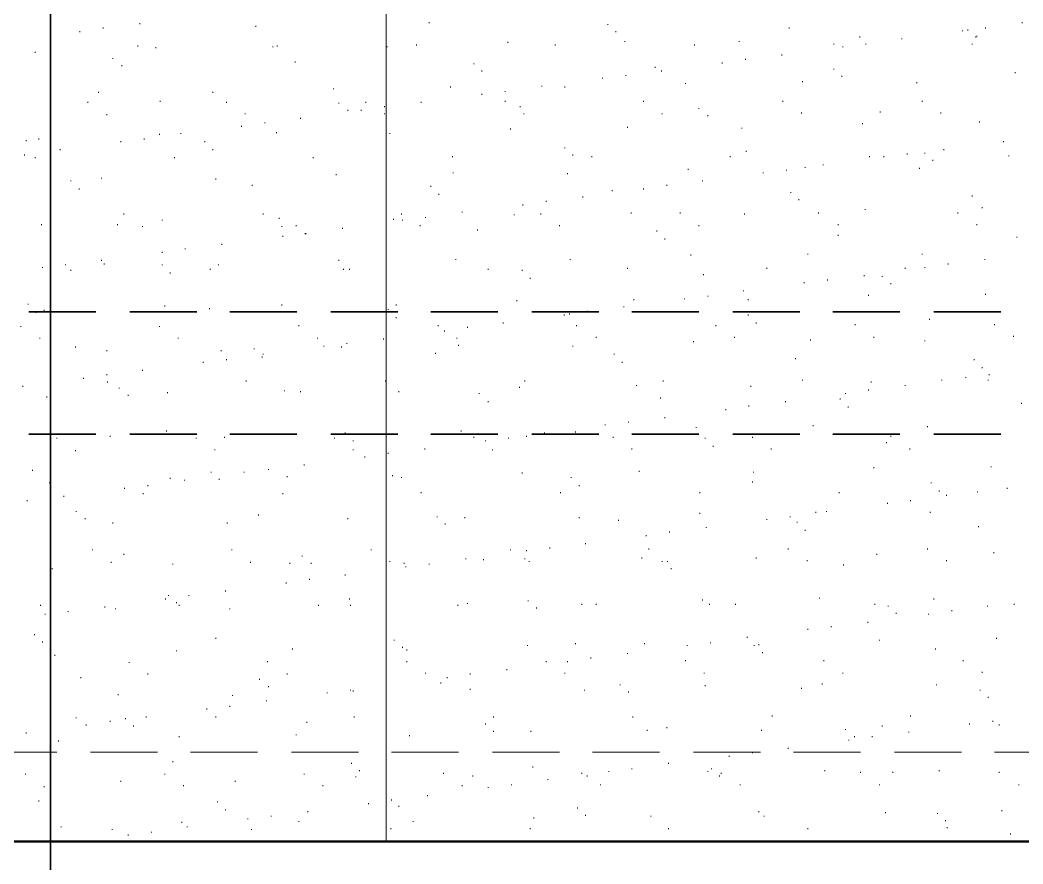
# Model space of a CAD drawing. Header units: inches. Extents: x 5 to 516, y -193 to 129.
# Drawn here: x 48.732 to 52.475, y -55.033 to -51.885 of the extents above; entities that cross this region are included whole.
import ezdxf

# ---------------------------------------------------------------- set-up
doc = ezdxf.new("R2010")
doc.units = ezdxf.units.IN
doc.header["$MEASUREMENT"] = 0
doc.layers.add('PDF4_Geometry', color=7, linetype='Continuous')

msp = doc.modelspace()

# ---------------------------------------------------------------- linework, layer by layer
at = {"layer": 'PDF4_Geometry', "lineweight": 35}
for points in [[(48.8454203, -67.0596511), (48.8454203, -44.7463152), (48.9454203, -44.7396488), (49.0454203, -44.7229828)], [(48.7654167, -52.9729801), (49.0154167, -52.9729801)], [(49.1420851, -52.9729801), (49.3920851, -52.9729801)], [(49.5154168, -52.9729801), (49.7654168, -52.9729801)], [(49.8920851, -52.9729801), (50.1420851, -52.9729801)], [(50.2654168, -52.9729801), (50.5154169, -52.9729801)], [(50.6420852, -52.9729801), (50.8920852, -52.9729801)], [(51.0154169, -52.9729801), (51.2654169, -52.9729801)], [(51.3920852, -52.9729801), (51.6420853, -52.9729801)], [(51.765417, -52.9729801), (52.015417, -52.9729801)], [(52.1420853, -52.9729801), (52.3920853, -52.9729801)], [(49.0154167, -53.4296451), (48.7654167, -53.4296451)], [(49.3920851, -53.4296451), (49.1420851, -53.4296451)], [(49.7654168, -53.4296451), (49.5154168, -53.4296451)], [(50.1420851, -53.4296451), (49.8920851, -53.4296451)], [(50.5154169, -53.4296451), (50.2654168, -53.4296451)], [(50.8920852, -53.4296451), (50.6420852, -53.4296451)], [(51.2654169, -53.4296451), (51.0154169, -53.4296451)], [(51.6420853, -53.4296451), (51.3920852, -53.4296451)], [(52.015417, -53.4296451), (51.765417, -53.4296451)], [(52.3920853, -53.4296451), (52.1420853, -53.4296451)]]:
    msp.add_lwpolyline(points, dxfattribs=at)
at = {"layer": 'PDF4_Geometry', "lineweight": 15}
for points in [[(50.0987502, -54.9496512), (50.0987502, -46.9696506)], [(49.1787536, -51.8996496), (49.1787536, -51.8963131)], [(49.6120829, -51.9096458), (49.6120829, -51.906316)], [(50.2587505, -51.8963131), (50.2587505, -51.8929832)], [(50.9254172, -51.9029794), (50.9254172, -51.8996496)], [(52.472082, -51.8963131), (52.472082, -51.8929832)], [(48.9554192, -51.929645), (48.9554192, -51.9263152)], [(49.0420823, -51.9163122), (49.0420823, -51.9129824)], [(50.9554194, -51.929645), (50.9554194, -51.9263152)], [(51.6020869, -51.9163122), (51.6020869, -51.9129824)], [(52.2487544, -51.9263152), (52.2487544, -51.9229786)], [(52.2687536, -51.9229786), (52.2687536, -51.9196488)], [(52.3020856, -51.9463144), (52.3020856, -51.9429778)], [(52.3354175, -51.9163122), (52.3354175, -51.9129824)], [(49.1720872, -51.982983), (49.1720872, -51.9796464)], [(49.6754171, -51.9863128), (49.6754171, -51.982983)], [(49.6920864, -51.982983), (49.6920864, -51.9796464)], [(50.1020867, -51.9863128), (50.1020867, -51.982983)], [(50.2120857, -51.9796464), (50.2120857, -51.9763166)], [(50.5520854, -51.9696502), (50.5520854, -51.9663136)], [(50.7287551, -51.9796464), (50.7287551, -51.9763166)], [(50.9887513, -51.9663136), (50.9887513, -51.9629838)], [(51.2487543, -51.9796464), (51.2487543, -51.9763166)], [(51.415421, -51.9663136), (51.415421, -51.9629838)], [(51.7687535, -51.9763166), (51.7687535, -51.97298)], [(51.8020855, -51.9863128), (51.8020855, -51.982983)], [(51.8654197, -51.949651), (51.8654197, -51.9463144)], [(51.8887487, -51.9763166), (51.8887487, -51.97298)], [(52.0220834, -51.9563174), (52.0220834, -51.9529808)], [(52.2854162, -51.9763166), (52.2854162, -51.97298)], [(52.298749, -51.949651), (52.298749, -51.9463144)], [(48.7887525, -52.006312), (48.7887525, -52.0029822)], [(49.2387512, -51.9896493), (49.2387512, -51.9863128)], [(51.5754213, -52.016315), (51.5754213, -52.0129783)], [(49.0787509, -52.0296477), (49.0787509, -52.0263111)], [(49.1120829, -52.0563133), (49.1120829, -52.0529835)], [(49.7587504, -52.0429805), (49.7587504, -52.0396507)], [(50.4254172, -52.0496469), (50.4254172, -52.0463171)], [(51.3520868, -52.0463171), (51.3520868, -52.0429805)], [(51.43875, -52.0329843), (51.43875, -52.0296477)], [(50.4554193, -52.0763125), (50.4554193, -52.0729827)], [(50.9920879, -52.0929819), (50.9920879, -52.0896453)], [(51.1020868, -52.0629797), (51.1020868, -52.0596499)], [(51.1254158, -52.0763125), (51.1254158, -52.0729827)], [(51.7687535, -52.0696461), (51.7687535, -52.0663163)], [(51.7987489, -52.0963117), (51.7987489, -52.0929819)], [(52.4454165, -52.0829789), (52.4454165, -52.0796491)], [(50.6787537, -52.1329802), (50.6787537, -52.1296505)], [(50.905418, -52.1029781), (50.905418, -52.0996483)], [(51.2154155, -52.1229841), (51.2154155, -52.1196475)], [(51.6520883, -52.1163177), (51.6520883, -52.1129811)], [(52.0787511, -52.1196475), (52.0787511, -52.1163177)], [(49.0254197, -52.156316), (49.0254197, -52.1529795)], [(49.4520826, -52.156316), (49.4520826, -52.1529795)], [(49.9020881, -52.1429832), (49.9020881, -52.1396466)], [(50.338754, -52.1363169), (50.338754, -52.1329802)], [(50.4554193, -52.1629824), (50.4554193, -52.1596459)], [(50.5420824, -52.1529795), (50.5420824, -52.1496496)], [(50.7654169, -52.1363169), (50.7654169, -52.1329802)], [(48.9854214, -52.1929778), (48.9854214, -52.189648)], [(49.2554206, -52.189648), (49.2554206, -52.1863114)], [(49.502084, -52.1929778), (49.502084, -52.189648)], [(49.9220873, -52.1963144), (49.9220873, -52.1929778)], [(50.0220832, -52.1929778), (50.0220832, -52.189648)], [(50.0920838, -52.2096472), (50.0920838, -52.2063174)], [(50.2287551, -52.1929778), (50.2287551, -52.189648)], [(50.5420824, -52.189648), (50.5420824, -52.1863114)], [(50.5987502, -52.2096472), (50.5987502, -52.2063174)], [(51.0587519, -52.189648), (51.0587519, -52.1863114)], [(51.5787511, -52.189648), (51.5787511, -52.1863114)], [(52.0987503, -52.189648), (52.0987503, -52.1863114)], [(49.0554151, -52.2396494), (49.0554151, -52.2363128)], [(49.5720845, -52.2363128), (49.5720845, -52.232983)], [(49.9554193, -52.22298), (49.9554193, -52.2196502)], [(50.0054206, -52.22298), (50.0054206, -52.2196502)], [(50.0920838, -52.2363128), (50.0920838, -52.232983)], [(50.612083, -52.2363128), (50.612083, -52.232983)], [(51.1287524, -52.2363128), (51.1287524, -52.232983)], [(51.2654169, -52.2163136), (51.2654169, -52.2129838)], [(51.2987489, -52.2429792), (51.2987489, -52.2396494)], [(51.6487516, -52.232983), (51.6487516, -52.2296464)], [(51.9420866, -52.2296464), (51.9420866, -52.2263166)], [(52.1687508, -52.232983), (52.1687508, -52.2296464)], [(49.5587518, -52.2829844), (49.5587518, -52.2796478)], [(49.6454217, -52.2696448), (49.6454217, -52.266315)], [(49.7787496, -52.2529822), (49.7787496, -52.2496456)], [(51.8754159, -52.2729814), (51.8754159, -52.2696448)], [(52.3120886, -52.266315), (52.3120886, -52.2629784)], [(49.2520839, -52.3129798), (49.2520839, -52.3096499)], [(49.3320875, -52.3096499), (49.3320875, -52.3063133)], [(49.6887499, -52.3063133), (49.6887499, -52.3029835)], [(50.112083, -52.3096499), (50.112083, -52.3063133)], [(50.5620884, -52.2929805), (50.5620884, -52.2896508)], [(50.9987543, -52.2863141), (50.9987543, -52.2829844)], [(51.4254172, -52.2896508), (51.4254172, -52.2863141)], [(48.7554205, -52.3363155), (48.7554205, -52.3329789)], [(48.8020853, -52.3296491), (48.8020853, -52.3263125)], [(49.108753, -52.3396453), (49.108753, -52.3363155)], [(49.1954162, -52.3296491), (49.1954162, -52.3263125)], [(49.4220872, -52.3396453), (49.4220872, -52.3363155)], [(50.0987502, -52.3563147), (50.0987502, -52.3529781)], [(52.4020883, -52.3396453), (52.4020883, -52.3363155)], [(48.7487541, -52.3896467), (48.7487541, -52.3863169)], [(48.882082, -52.3696475), (48.882082, -52.3663177)], [(49.4520826, -52.3696475), (49.4520826, -52.3663177)], [(50.3454204, -52.3963131), (50.3454204, -52.3929833)], [(50.7654169, -52.3629811), (50.7654169, -52.3596445)], [(50.7954191, -52.3896467), (50.7954191, -52.3863169)], [(50.8654196, -52.3963131), (50.8654196, -52.3929833)], [(51.3820822, -52.3963131), (51.3820822, -52.3929833)], [(51.4420866, -52.3763139), (51.4420866, -52.3729841)], [(51.9020883, -52.3963131), (51.9020883, -52.3929833)], [(51.9554194, -52.3963131), (51.9554194, -52.3929833)], [(52.0420826, -52.3863169), (52.0420826, -52.3829803)], [(52.1087533, -52.3829803), (52.1087533, -52.3796505)], [(52.1787538, -52.3696475), (52.1787538, -52.3663177)], [(52.4220875, -52.3929833), (52.4220875, -52.3896467)], [(48.7887525, -52.3996497), (48.7887525, -52.3963131)], [(49.3087517, -52.3996497), (49.3087517, -52.3963131)], [(49.8254212, -52.3996497), (49.8254212, -52.3963131)], [(51.7287552, -52.4263153), (51.7287552, -52.4229787)], [(52.1387487, -52.4096459), (52.1387487, -52.406316)], [(49.9120843, -52.4629838), (49.9120843, -52.4596472)], [(50.3487502, -52.4563174), (50.3487502, -52.4529808)], [(50.7754198, -52.4596472), (50.7754198, -52.4563174)], [(51.2254186, -52.4429778), (51.2254186, -52.439648)], [(51.5054207, -52.4563174), (51.5054207, -52.4529808)], [(51.5920839, -52.4463144), (51.5920839, -52.4429778)], [(51.6620844, -52.4363114), (51.6620844, -52.4329817)], [(52.0887541, -52.439648), (52.0887541, -52.4363114)], [(48.9220872, -52.4863128), (48.9220872, -52.482983)], [(49.0354159, -52.4763166), (49.0354159, -52.47298)], [(49.4620856, -52.4796464), (49.4620856, -52.4763166)], [(49.5987501, -52.5029822), (49.5987501, -52.4996456)], [(50.2654169, -52.506312), (50.2654169, -52.5029822)], [(51.1454218, -52.5029822), (51.1454218, -52.4996456)], [(51.2787497, -52.4863128), (51.2787497, -52.482983)], [(48.9520826, -52.516315), (48.9520826, -52.5129784)], [(50.295419, -52.5363142), (50.295419, -52.5329844)], [(50.8320876, -52.5463172), (50.8320876, -52.5429806)], [(50.9420865, -52.5229814), (50.9420865, -52.5196448)], [(51.0587519, -52.516315), (51.0587519, -52.5129784)], [(51.6087532, -52.5296478), (51.6087532, -52.5263112)], [(52.2854162, -52.5429806), (52.2854162, -52.5396508)], [(50.6087532, -52.5763126), (50.6087532, -52.5729827)], [(50.6954163, -52.5629798), (50.6954163, -52.5596499)], [(51.6387486, -52.5563133), (51.6387486, -52.5529836)], [(49.1187493, -52.6096445), (49.1187493, -52.6063147)], [(49.6387485, -52.6096445), (49.6387485, -52.6063147)], [(50.1554179, -52.6096445), (50.1554179, -52.6063147)], [(50.3820821, -52.6029781), (50.3820821, -52.5996483)], [(50.5754212, -52.6129811), (50.5754212, -52.6096445)], [(50.6754172, -52.6096445), (50.6754172, -52.6063147)], [(51.0120871, -52.6063147), (51.0120871, -52.6029781)], [(51.1954164, -52.6063147), (51.1954164, -52.6029781)], [(51.4354202, -52.6096445), (51.4354202, -52.6063147)], [(51.7120858, -52.6063147), (51.7120858, -52.6029781)], [(51.8854189, -52.5929819), (51.8854189, -52.5896453)], [(52.232085, -52.6063147), (52.232085, -52.6029781)], [(52.3220847, -52.5863156), (52.3220847, -52.5829789)], [(48.8120883, -52.6496497), (48.8120883, -52.6463131)], [(49.0954203, -52.6496497), (49.0954203, -52.6463131)], [(49.1887498, -52.6563161), (49.1887498, -52.6529795)], [(49.2620869, -52.6329803), (49.2620869, -52.6296505)], [(49.6987529, -52.6263139), (49.6987529, -52.6229841)], [(49.708749, -52.6563161), (49.708749, -52.6529795)], [(49.762087, -52.6529795), (49.762087, -52.6496497)], [(50.1254157, -52.6296505), (50.1254157, -52.6263139)], [(50.1587545, -52.6329803), (50.1587545, -52.6296505)], [(50.2254185, -52.6529795), (50.2254185, -52.6496497)], [(50.2454176, -52.6229841), (50.2454176, -52.6196475)], [(50.7454177, -52.6529795), (50.7454177, -52.6496497)], [(51.2654169, -52.6529795), (51.2654169, -52.6496497)], [(51.7854162, -52.6496497), (51.7854162, -52.6463131)], [(52.3020856, -52.6496497), (52.3020856, -52.6463131)], [(49.7120857, -52.6929778), (49.7120857, -52.6896481)], [(49.795419, -52.6829817), (49.795419, -52.6796451)], [(49.7987488, -52.6829817), (49.7987488, -52.6796451)], [(49.9354201, -52.6629825), (49.9354201, -52.6596459)], [(50.4387499, -52.6696489), (50.4387499, -52.6663123)], [(51.1087532, -52.6729787), (51.1087532, -52.6696489)], [(51.7854162, -52.6896481), (51.7854162, -52.6863115)], [(52.4520829, -52.6963145), (52.4520829, -52.6929778)], [(49.4854214, -52.72298), (49.4854214, -52.7196502)], [(51.1387486, -52.7029808), (51.1387486, -52.6996511)], [(49.2620869, -52.7529822), (49.2620869, -52.7496456)], [(49.3487501, -52.7396494), (49.3487501, -52.7363128)], [(51.2354216, -52.7629784), (51.2354216, -52.7596486)], [(51.6720874, -52.7596486), (51.6720874, -52.756312)], [(52.0987503, -52.7596486), (52.0987503, -52.756312)], [(48.8154181, -52.80965), (48.8154181, -52.8063134)], [(48.902088, -52.799647), (48.902088, -52.7963172)], [(49.0354159, -52.7829844), (49.0354159, -52.7796478)], [(49.0454189, -52.7963172), (49.0454189, -52.7929806)], [(49.2620869, -52.799647), (49.2620869, -52.7963172)], [(49.4720818, -52.799647), (49.4720818, -52.7963172)], [(49.9220873, -52.7829844), (49.9220873, -52.7796478)], [(50.3587531, -52.7796478), (50.3587531, -52.7763112)], [(50.7854161, -52.7796478), (50.7854161, -52.7763112)], [(52.1087533, -52.80965), (52.1087533, -52.8063134)], [(52.1954165, -52.7963172), (52.1954165, -52.7929806)], [(52.3320878, -52.7796478), (52.3320878, -52.7763112)], [(48.9220872, -52.8196462), (48.9220872, -52.8163164)], [(49.2920823, -52.8296491), (49.2920823, -52.8263126)], [(49.4420864, -52.8163164), (49.4420864, -52.8129798)], [(49.9387499, -52.8163164), (49.9387499, -52.8129798)], [(49.9620857, -52.8163164), (49.9620857, -52.8129798)], [(50.4787551, -52.8163164), (50.4787551, -52.8129798)], [(50.6054166, -52.8196462), (50.6054166, -52.8163164)], [(50.9987543, -52.8129798), (50.9987543, -52.80965)], [(51.2820863, -52.8363156), (51.2820863, -52.832979)], [(51.5187535, -52.8129798), (51.5187535, -52.80965)], [(51.8820823, -52.8396454), (51.8820823, -52.8363156)], [(51.9487531, -52.842982), (51.9487531, -52.8396454)], [(52.0354162, -52.8129798), (52.0354162, -52.80965)], [(50.6354188, -52.8496484), (50.6354188, -52.8463117)], [(51.6587546, -52.8663177), (51.6587546, -52.8629811)], [(51.7454178, -52.8563147), (51.7454178, -52.8529781)], [(51.982085, -52.8696475), (51.982085, -52.8663177)], [(51.2987489, -52.9163123), (51.2987489, -52.9129825)], [(51.4320836, -52.8963131), (51.4320836, -52.8929833)], [(51.8987517, -52.9129825), (51.8987517, -52.9096459)], [(52.3354175, -52.9096459), (52.3354175, -52.9063161)], [(48.7620869, -52.9463145), (48.7620869, -52.9429779)], [(49.2720832, -52.9529809), (49.2720832, -52.9496511)], [(49.708749, -52.9496511), (49.708749, -52.9463145)], [(50.1354187, -52.9496511), (50.1354187, -52.9463145)], [(50.5854174, -52.9329817), (50.5854174, -52.9296451)], [(50.9854215, -52.9563175), (50.9854215, -52.9529809)], [(51.0220833, -52.9296451), (51.0220833, -52.9263153)], [(51.2120858, -52.9263153), (51.2120858, -52.9229787)], [(51.448753, -52.9296451), (51.448753, -52.9263153)], [(48.7920823, -52.9763166), (48.7920823, -52.97298)], [(48.8220845, -52.9696503), (48.8220845, -52.9663136)], [(49.4387499, -52.9629839), (49.4387499, -52.9596473)], [(50.1054166, -52.9663136), (50.1054166, -52.9629839)], [(50.1354187, -52.9963158), (50.1354187, -52.9929793)], [(50.7620871, -52.9863129), (50.7620871, -52.982983)], [(50.7820863, -52.982983), (50.7820863, -52.9796465)], [(50.8487502, -52.97298), (50.8487502, -52.9696503)], [(51.448753, -52.9863129), (51.448753, -52.982983)], [(48.7354214, -53.0296478), (48.7354214, -53.0263112)], [(49.2520839, -53.0296478), (49.2520839, -53.0263112)], [(49.7720832, -53.0263112), (49.7720832, -53.0229814)], [(50.2920824, -53.0263112), (50.2920824, -53.0229814)], [(50.4020882, -53.0329844), (50.4020882, -53.0296478)], [(50.5354161, -53.016315), (50.5354161, -53.0129784)], [(50.8087519, -53.0263112), (50.8087519, -53.0229814)], [(51.3287511, -53.0263112), (51.3287511, -53.0229814)], [(51.4787552, -53.016315), (51.4787552, -53.0129784)], [(51.8487503, -53.0229814), (51.8487503, -53.0196448)], [(52.1254159, -53.0029823), (52.1254159, -52.9996456)], [(52.3687495, -53.0229814), (52.3687495, -53.0196448)], [(50.3154182, -53.0463172), (50.3154182, -53.0429806)], [(50.8820822, -53.0696462), (50.8820822, -53.0663164)], [(51.3987516, -53.0696462), (51.3987516, -53.0663164)], [(51.9187508, -53.0696462), (51.9187508, -53.0663164)], [(52.4387501, -53.0663164), (52.4387501, -53.0629798)], [(48.8054151, -53.0729828), (48.8054151, -53.0696462)], [(48.9387498, -53.1063148), (48.9387498, -53.1029782)], [(49.3220845, -53.0729828), (49.3220845, -53.0696462)], [(49.8420838, -53.0729828), (49.8420838, -53.0696462)], [(49.8654196, -53.1029782), (49.8654196, -53.0996484)], [(49.9320835, -53.1063148), (49.9320835, -53.1029782)], [(49.9520827, -53.092982), (49.9520827, -53.0896454)], [(50.088754, -53.0763126), (50.088754, -53.0729828)], [(50.362083, -53.0729828), (50.362083, -53.0696462)], [(50.3687494, -53.0996484), (50.3687494, -53.0963118)], [(50.7954191, -53.1029782), (50.7954191, -53.0996484)], [(51.2454177, -53.0863156), (51.2454177, -53.082979)], [(51.6820836, -53.0796492), (51.6820836, -53.0763126)], [(52.1087533, -53.082979), (52.1087533, -53.0796492)], [(49.0554151, -53.1196475), (49.0554151, -53.1163178)], [(49.4820848, -53.1196475), (49.4820848, -53.1163178)], [(49.6054165, -53.1129812), (49.6054165, -53.1096445)], [(49.6354187, -53.1429833), (49.6354187, -53.1396467)], [(49.6387485, -53.1329803), (49.6387485, -53.1296505)], [(50.2820863, -53.1296505), (50.2820863, -53.1263139)], [(50.948753, -53.1329803), (50.948753, -53.1296505)], [(49.4154209, -53.1629825), (49.4154209, -53.1596459)], [(49.502084, -53.1529795), (49.502084, -53.1496497)], [(50.9787551, -53.1629825), (50.9787551, -53.1596459)], [(51.6254159, -53.1496497), (51.6254159, -53.1463132)], [(52.2920826, -53.1529795), (52.2920826, -53.1496497)], [(52.3220847, -53.1829817), (52.3220847, -53.1796451)], [(49.0554151, -53.2096473), (49.0554151, -53.2063175)], [(49.1887498, -53.1929779), (49.1887498, -53.1896481)], [(52.2620872, -53.2196503), (52.2620872, -53.2163137)], [(52.3487504, -53.2096473), (52.3487504, -53.2063175)], [(48.7420877, -53.2529823), (48.7420877, -53.2496457)], [(48.968752, -53.2229801), (48.968752, -53.2196503)], [(49.0587517, -53.2363129), (49.0587517, -53.2329831)], [(49.5754211, -53.2329831), (49.5754211, -53.2296465)], [(50.0954203, -53.2329831), (50.0954203, -53.2296465)], [(50.5954204, -53.2563121), (50.5954204, -53.2529823)], [(50.6154196, -53.2329831), (50.6154196, -53.2296465)], [(51.0320863, -53.2496457), (51.0320863, -53.2463158)], [(51.1320822, -53.2329831), (51.1320822, -53.2296465)], [(51.4587492, -53.2529823), (51.4587492, -53.2496457)], [(51.6520883, -53.2296465), (51.6520883, -53.2263167)], [(51.9087547, -53.2363129), (51.9087547, -53.2329831)], [(52.0354162, -53.2496457), (52.0354162, -53.2463158)], [(52.1720875, -53.2296465), (52.1720875, -53.2263167)], [(52.3454205, -53.2296465), (52.3454205, -53.2263167)], [(48.8320875, -53.2929806), (48.8320875, -53.2896508)], [(49.1020867, -53.2596487), (49.1020867, -53.2563121)], [(49.1354187, -53.2863142), (49.1354187, -53.2829844)], [(49.2820862, -53.2763112), (49.2820862, -53.2729814)], [(49.718752, -53.2696448), (49.718752, -53.2663151)], [(49.7787496, -53.2729814), (49.7787496, -53.2696448)], [(50.1454217, -53.2729814), (50.1454217, -53.2696448)], [(50.4454163, -53.2796478), (50.4454163, -53.2763112)], [(51.122086, -53.2963172), (51.122086, -53.2929806)], [(51.8120885, -53.2796478), (51.8120885, -53.2763112)], [(51.8987517, -53.2663151), (51.8987517, -53.2629784)], [(50.4787551, -53.30965), (50.4787551, -53.3063134)], [(51.4520828, -53.3263126), (51.4520828, -53.3229828)], [(51.5887541, -53.30965), (51.5887541, -53.3063134)], [(51.7920825, -53.299647), (51.7920825, -53.2963172)], [(51.8220847, -53.3296492), (51.8220847, -53.3263126)], [(52.4687523, -53.3163164), (52.4687523, -53.3129798)], [(51.1387486, -53.3696476), (51.1387486, -53.3663178)], [(51.3654197, -53.3396454), (51.3654197, -53.3363156)], [(50.915421, -53.3963132), (50.915421, -53.3929833)], [(51.0020841, -53.386317), (51.0020841, -53.3829803)], [(51.2554207, -53.4063161), (51.2554207, -53.4029796)], [(51.6920866, -53.3996497), (51.6920866, -53.3963132)], [(52.1187495, -53.4029796), (52.1187495, -53.3996497)], [(49.0687547, -53.4396481), (49.0687547, -53.4363115)], [(49.2787496, -53.419649), (49.2787496, -53.4163123)], [(49.4954176, -53.4429779), (49.4954176, -53.4396481)], [(50.3787524, -53.419649), (50.3787524, -53.4163123)], [(50.4254172, -53.4429779), (50.4254172, -53.4396481)], [(50.622086, -53.4396481), (50.622086, -53.4363115)], [(50.68875, -53.4263153), (50.68875, -53.4229787)], [(50.8054152, -53.4229787), (50.8054152, -53.419649)], [(50.9454164, -53.4429779), (50.9454164, -53.4396481)], [(51.4654156, -53.4429779), (51.4654156, -53.4396481)], [(51.982085, -53.4396481), (51.982085, -53.4363115)], [(48.8687493, -53.4463145), (48.8687493, -53.4429779)], [(49.3887485, -53.4463145), (49.3887485, -53.4429779)], [(49.9054179, -53.4463145), (49.9054179, -53.4429779)], [(49.9754185, -53.4563175), (49.9754185, -53.4529809)], [(50.4687521, -53.4563175), (50.4687521, -53.4529809)], [(50.5554152, -53.4463145), (50.5554152, -53.4429779)], [(51.2887527, -53.4463145), (51.2887527, -53.4429779)], [(51.3187549, -53.4763167), (51.3187549, -53.4729801)], [(51.9654156, -53.4629839), (51.9654156, -53.4596473)], [(48.9387498, -53.4929793), (48.9387498, -53.4896495)], [(49.458749, -53.4896495), (49.458749, -53.4863129)], [(49.9754185, -53.4896495), (49.9754185, -53.4863129)], [(50.0187534, -53.5163151), (50.0187534, -53.5129785)], [(50.1054166, -53.5029823), (50.1054166, -53.4996457)], [(50.2420879, -53.4863129), (50.2420879, -53.4829831)], [(50.4954177, -53.4896495), (50.4954177, -53.4863129)], [(51.0154169, -53.4863129), (51.0154169, -53.4829831)], [(51.5354161, -53.4863129), (51.5354161, -53.4829831)], [(52.0520856, -53.4863129), (52.0520856, -53.4829831)], [(49.7920824, -53.5463172), (49.7920824, -53.5429806)], [(51.9187508, -53.5563134), (51.9187508, -53.5529836)], [(52.3554168, -53.5529836), (52.3554168, -53.549647)], [(48.7787495, -53.5663164), (48.7787495, -53.5629799)], [(49.4454162, -53.5729828), (49.4454162, -53.5696462)], [(49.5687548, -53.5729828), (49.5687548, -53.5696462)], [(49.6587545, -53.5629799), (49.6587545, -53.55965)], [(49.728755, -53.5896454), (49.728755, -53.5863156)], [(50.122086, -53.5863156), (50.122086, -53.582979)], [(50.1554179, -53.592982), (50.1554179, -53.5896454)], [(50.6054166, -53.5763126), (50.6054166, -53.5729828)], [(50.7887527, -53.592982), (50.7887527, -53.5896454)], [(51.0420825, -53.5696462), (51.0420825, -53.5663164)], [(51.4687522, -53.5729828), (51.4687522, -53.5696462)], [(48.8420837, -53.6129812), (48.8420837, -53.6096446)], [(49.1220859, -53.6329804), (49.1220859, -53.6296506)], [(49.208749, -53.6229842), (49.208749, -53.6196476)], [(49.2920823, -53.5963118), (49.2920823, -53.592982)], [(49.3454203, -53.6029782), (49.3454203, -53.5996484)], [(49.4754184, -53.5996484), (49.4754184, -53.5963118)], [(50.8187549, -53.6229842), (50.8187549, -53.6196476)], [(51.4654156, -53.6096446), (51.4654156, -53.6063148)], [(52.1320823, -53.6129812), (52.1320823, -53.6096446)], [(52.4154211, -53.6329804), (52.4154211, -53.6296506)], [(48.8954216, -53.6629825), (48.8954216, -53.659646)], [(49.1920864, -53.6529796), (49.1920864, -53.6496498)], [(49.7120857, -53.6529796), (49.7120857, -53.6496498)], [(50.2287551, -53.6496498), (50.2287551, -53.6463132)], [(50.7487543, -53.6496498), (50.7487543, -53.6463132)], [(51.2687535, -53.6496498), (51.2687535, -53.6463132)], [(51.7887528, -53.6496498), (51.7887528, -53.6463132)], [(52.1620845, -53.6429834), (52.1620845, -53.6396468)], [(52.1887501, -53.659646), (52.1887501, -53.6563161)], [(52.3054154, -53.6463132), (52.3054154, -53.6429834)], [(48.7587504, -53.6796451), (48.7587504, -53.6763154)], [(51.9687522, -53.6896481), (51.9687522, -53.6863115)], [(52.0554153, -53.6796451), (52.0554153, -53.6763154)], [(48.9420864, -53.7196503), (48.9420864, -53.7163137)], [(49.6220859, -53.7329831), (49.6220859, -53.7296465)], [(50.2887526, -53.7396495), (50.2887526, -53.7363129)], [(50.3920852, -53.7429793), (50.3920852, -53.7396495)], [(50.8187549, -53.7429793), (50.8187549, -53.7396495)], [(51.2687535, -53.7263167), (51.2687535, -53.7229801)], [(51.6054167, -53.7396495), (51.6054167, -53.7363129)], [(51.7020828, -53.7229801), (51.7020828, -53.7196503)], [(51.742088, -53.7196503), (51.742088, -53.7163137)], [(52.1287525, -53.7229801), (52.1287525, -53.7196503)], [(48.9754184, -53.7463159), (48.9754184, -53.7429793)], [(49.0787509, -53.7629785), (49.0787509, -53.7596487)], [(49.5054206, -53.7629785), (49.5054206, -53.7596487)], [(49.9554193, -53.7463159), (49.9554193, -53.7429793)], [(50.3187548, -53.7663151), (50.3187548, -53.7629785)], [(50.9654155, -53.7529823), (50.9654155, -53.7496457)], [(51.2920825, -53.7796479), (51.2920825, -53.7763113)], [(51.5187535, -53.7496457), (51.5187535, -53.7463159)], [(51.6320822, -53.7596487), (51.6320822, -53.7563121)], [(52.308752, -53.7763113), (52.308752, -53.7729815)], [(51.0687549, -53.80965), (51.0687549, -53.8063134)], [(51.155418, -53.7963173), (51.155418, -53.7929807)], [(51.6620844, -53.7896509), (51.6620844, -53.7863143)], [(50.7087491, -53.8563148), (50.7087491, -53.8529782)], [(50.8420839, -53.8396454), (50.8420839, -53.8363157)], [(49.0020839, -53.8629812), (49.0020839, -53.8596446)], [(49.1187493, -53.8796506), (49.1187493, -53.876314)], [(49.5220832, -53.8629812), (49.5220832, -53.8596446)], [(49.785416, -53.886317), (49.785416, -53.8829804)], [(50.0420824, -53.8629812), (50.0420824, -53.8596446)], [(50.5620884, -53.8629812), (50.5620884, -53.8596446)], [(50.622086, -53.8663178), (50.622086, -53.8629812)], [(51.0520855, -53.8929834), (51.0520855, -53.8896468)], [(51.078751, -53.8596446), (51.078751, -53.8563148)], [(51.4787552, -53.8929834), (51.4787552, -53.8896468)], [(51.5987503, -53.8596446), (51.5987503, -53.8563148)], [(51.9287538, -53.8796506), (51.9287538, -53.876314)], [(52.1187495, -53.8596446), (52.1187495, -53.8563148)], [(52.3654198, -53.8729842), (52.3654198, -53.8696476)], [(49.0720845, -53.909646), (49.0720845, -53.9063162)], [(49.3020853, -53.9163124), (49.3020853, -53.9129826)], [(49.5920838, -53.909646), (49.5920838, -53.9063162)], [(49.7387512, -53.9129826), (49.7387512, -53.909646)], [(49.8187548, -53.9129826), (49.8187548, -53.909646)], [(50.112083, -53.9063162), (50.112083, -53.9029796)], [(50.1654209, -53.9129826), (50.1654209, -53.909646)], [(50.1720873, -53.9263154), (50.1720873, -53.9229788)], [(50.2587505, -53.9163124), (50.2587505, -53.9129826)], [(50.3954218, -53.8963132), (50.3954218, -53.8929834)], [(50.4620857, -53.8996498), (50.4620857, -53.8963132)], [(50.6154196, -53.8963132), (50.6154196, -53.8929834)], [(50.6320822, -53.9063162), (50.6320822, -53.9029796)], [(51.1287524, -53.9063162), (51.1287524, -53.9029796)], [(51.1487516, -53.9063162), (51.1487516, -53.9029796)], [(51.6687508, -53.9029796), (51.6687508, -53.8996498)], [(51.8054153, -53.919649), (51.8054153, -53.9163124)], [(52.1887501, -53.9029796), (52.1887501, -53.8996498)], [(48.8520866, -53.9329818), (48.8520866, -53.9296452)], [(49.9454163, -53.9563176), (49.9454163, -53.9529809)], [(51.1620844, -53.9329818), (51.1620844, -53.9296452)], [(49.7254184, -53.9863129), (49.7254184, -53.9829831)], [(49.8120884, -53.9729801), (49.8120884, -53.9696503)], [(49.285416, -54.0329845), (49.285416, -54.0296479)], [(49.3620829, -54.0329845), (49.3620829, -54.0296479)], [(49.4987542, -54.0163151), (49.4987542, -54.0129785)], [(51.7154156, -54.0429807), (51.7154156, -54.0396509)], [(48.8087517, -54.0696463), (48.8087517, -54.0663165)], [(49.0487487, -54.0763127), (49.0487487, -54.0729828)], [(49.2754197, -54.0463173), (49.2754197, -54.0429807)], [(49.3154181, -54.0596501), (49.3154181, -54.0563135)], [(49.3254211, -54.0696463), (49.3254211, -54.0663165)], [(49.8454203, -54.0696463), (49.8454203, -54.0663165)], [(49.9620857, -54.0463173), (49.9620857, -54.0429807)], [(49.9654154, -54.0696463), (49.9654154, -54.0663165)], [(50.3654196, -54.0696463), (50.3654196, -54.0663165)], [(50.4020882, -54.0629799), (50.4020882, -54.0596501)], [(50.6287524, -54.0529837), (50.6287524, -54.0496471)], [(50.6587546, -54.0796492), (50.6587546, -54.0763127)], [(50.828751, -54.0663165), (50.828751, -54.0629799)], [(50.8820822, -54.0663165), (50.8820822, -54.0629799)], [(51.2787497, -54.0496471), (51.2787497, -54.0463173)], [(51.3054153, -54.0663165), (51.3054153, -54.0629799)], [(51.4020882, -54.0663165), (51.4020882, -54.0629799)], [(51.9220874, -54.0663165), (51.9220874, -54.0629799)], [(51.972082, -54.0729828), (51.972082, -54.0696463)], [(52.1420853, -54.0463173), (52.1420853, -54.0429807)], [(52.342084, -54.0729828), (52.342084, -54.0696463)], [(52.4420866, -54.0663165), (52.4420866, -54.0629799)], [(48.8254211, -54.1029782), (48.8254211, -54.0996485)], [(48.9120842, -54.0929821), (48.9120842, -54.0896455)], [(49.0887539, -54.0829791), (49.0887539, -54.0796492)], [(49.5154168, -54.0829791), (49.5154168, -54.0796492)], [(52.0020842, -54.0996485), (52.0020842, -54.0963118)], [(52.1220861, -54.1029782), (52.1220861, -54.0996485)], [(52.2087492, -54.0896455), (52.2087492, -54.0863157)], [(51.7587506, -54.1496498), (51.7587506, -54.1463132)], [(51.8954219, -54.1329804), (51.8954219, -54.1296506)], [(48.7854159, -54.1796452), (48.7854159, -54.1763154)], [(49.4620856, -54.192978), (49.4620856, -54.1896482)], [(51.4454164, -54.1896482), (51.4454164, -54.1863116)], [(51.6720874, -54.159646), (51.6720874, -54.1563162)], [(52.3754159, -54.192978), (52.3754159, -54.1896482)], [(48.8154181, -54.2063176), (48.8154181, -54.202981)], [(50.1287524, -54.1996512), (50.1287524, -54.1963146)], [(50.1587545, -54.2263167), (50.1587545, -54.2229801)], [(50.6254158, -54.2196504), (50.6254158, -54.2163137)], [(50.8054152, -54.212984), (50.8054152, -54.2096474)], [(51.0620885, -54.212984), (51.0620885, -54.2096474)], [(51.2220819, -54.2196504), (51.2220819, -54.2163137)], [(51.3087519, -54.2096474), (51.3087519, -54.2063176)], [(51.472082, -54.2196504), (51.472082, -54.2163137)], [(51.4887513, -54.2163137), (51.4887513, -54.212984)], [(51.9387501, -54.1996512), (51.9387501, -54.1963146)], [(48.8620829, -54.2563121), (48.8620829, -54.2529824)], [(49.3154181, -54.2396495), (49.3154181, -54.236313)], [(49.7487542, -54.2329831), (49.7487542, -54.2296466)], [(50.1754171, -54.236313), (50.1754171, -54.2329831)], [(50.862083, -54.2663151), (50.862083, -54.2629785)], [(50.9987543, -54.2496457), (50.9987543, -54.2463159)], [(51.5020841, -54.2463159), (51.5020841, -54.2429794)], [(52.1487517, -54.2329831), (52.1487517, -54.2296466)], [(49.1387484, -54.2829845), (49.1387484, -54.2796479)], [(49.6554179, -54.2796479), (49.6554179, -54.2763113)], [(50.1754171, -54.2796479), (50.1754171, -54.2763113)], [(50.6954163, -54.2796479), (50.6954163, -54.2763113)], [(50.7754198, -54.2796479), (50.7754198, -54.2763113)], [(51.2154155, -54.2763113), (51.2154155, -54.2729815)], [(51.732085, -54.2763113), (51.732085, -54.2729815)], [(52.2520842, -54.2763113), (52.2520842, -54.2729815)], [(48.958749, -54.3396455), (48.958749, -54.3363157)], [(49.208749, -54.3263127), (49.208749, -54.3229829)], [(49.728755, -54.3263127), (49.728755, -54.3229829)], [(50.2454176, -54.3229829), (50.2454176, -54.3196463)], [(50.3254212, -54.3396455), (50.3254212, -54.3363157)], [(50.4120843, -54.3263127), (50.4120843, -54.3229829)], [(50.5487488, -54.3096501), (50.5487488, -54.3063135)], [(50.7654169, -54.3229829), (50.7654169, -54.3196463)], [(51.2854161, -54.3229829), (51.2854161, -54.3196463)], [(51.8020855, -54.3229829), (51.8020855, -54.3196463)], [(52.3220847, -54.3196463), (52.3220847, -54.3163165)], [(49.6254157, -54.3463119), (49.6254157, -54.3429821)], [(49.6587545, -54.3729843), (49.6587545, -54.3696476)], [(50.0987502, -54.3663179), (50.0987502, -54.3629813)], [(50.3020854, -54.3596446), (50.3020854, -54.3563149)], [(50.9720819, -54.3663179), (50.9720819, -54.3629813)], [(51.2887527, -54.3696476), (51.2887527, -54.3663179)], [(51.6487516, -54.3796506), (51.6487516, -54.376314)], [(51.7254186, -54.3629813), (51.7254186, -54.3596446)], [(52.1520883, -54.3663179), (52.1520883, -54.3629813)], [(49.0987501, -54.4029796), (49.0987501, -54.3996498)], [(49.5254197, -54.4063162), (49.5254197, -54.4029796)], [(49.8787523, -54.3963133), (49.8787523, -54.3929834)], [(49.9654154, -54.386317), (49.9654154, -54.3829804)], [(49.9754185, -54.3896468), (49.9754185, -54.386317)], [(50.4120843, -54.3829804), (50.4120843, -54.3796506)], [(50.838754, -54.386317), (50.838754, -54.3829804)], [(51.0020841, -54.3929834), (51.0020841, -54.3896468)], [(52.3154184, -54.386317), (52.3154184, -54.3829804)], [(52.3454205, -54.4129826), (52.3454205, -54.409646)], [(49.4287536, -54.4563176), (49.4287536, -54.452981)], [(49.5154168, -54.4463146), (49.5154168, -54.442978)], [(49.6520881, -54.4263154), (49.6520881, -54.4229788)], [(48.9420864, -54.4896495), (48.9420864, -54.486313)], [(49.1254157, -54.4929794), (49.1254157, -54.4896495)], [(49.2020826, -54.486313), (49.2020826, -54.4829832)], [(49.4620856, -54.486313), (49.4620856, -54.4829832)], [(49.9787551, -54.486313), (49.9787551, -54.4829832)], [(50.4987543, -54.486313), (50.4987543, -54.4829832)], [(51.0187535, -54.486313), (51.0187535, -54.4829832)], [(51.5387527, -54.4829832), (51.5387527, -54.4796466)], [(52.0554153, -54.4829832), (52.0554153, -54.4796466)], [(48.978755, -54.5163152), (48.978755, -54.5129785)], [(49.0687547, -54.5029824), (49.0687547, -54.4996458)], [(49.1554178, -54.5196449), (49.1554178, -54.5163152)], [(49.8020854, -54.5063122), (49.8020854, -54.5029824)], [(50.4687521, -54.5129785), (50.4687521, -54.5096488)], [(51.1454218, -54.5263113), (51.1454218, -54.5229815)], [(51.9487531, -54.5196449), (51.9487531, -54.5163152)], [(52.27542, -54.5129785), (52.27542, -54.5096488)], [(52.3620831, -54.5029824), (52.3620831, -54.4996458)], [(52.3854189, -54.5163152), (52.3854189, -54.5129785)], [(48.7554205, -54.5463173), (48.7554205, -54.5429807)], [(49.3254211, -54.5596501), (49.3254211, -54.5563135)], [(49.762087, -54.5529837), (49.762087, -54.5496471)], [(50.1854201, -54.5563135), (50.1854201, -54.5529837)], [(50.4987543, -54.5396509), (50.4987543, -54.5363143)], [(50.6387486, -54.5396509), (50.6387486, -54.5363143)], [(51.0720846, -54.5363143), (51.0720846, -54.5329845)], [(51.4987544, -54.5363143), (51.4987544, -54.5329845)], [(51.8120885, -54.5329845), (51.8120885, -54.5296479)], [(51.8454205, -54.5596501), (51.8454205, -54.5563135)], [(51.9120844, -54.5596501), (51.9120844, -54.5563135)], [(52.0487489, -54.5429807), (52.0487489, -54.5396509)], [(48.8754156, -54.5763127), (48.8754156, -54.5729829)], [(51.5987503, -54.6029783), (51.5987503, -54.5996485)], [(51.8254213, -54.5729829), (51.8254213, -54.5696463)], [(48.8687493, -54.6163179), (48.6187492, -54.6163179)], [(49.2454176, -54.6163179), (48.9954176, -54.6163179)], [(49.6187493, -54.6163179), (49.3687493, -54.6163179)], [(49.9954176, -54.6163179), (49.7454176, -54.6163179)], [(50.3687494, -54.6163179), (50.1187494, -54.6163179)], [(50.7454177, -54.6163179), (50.4954177, -54.6163179)], [(51.1187494, -54.6163179), (50.8687494, -54.6163179)], [(51.4954178, -54.6163179), (51.2454177, -54.6163179)], [(51.3787525, -54.6329804), (51.3787525, -54.6296507)], [(51.4654156, -54.6196477), (51.4654156, -54.6163179)], [(51.8687495, -54.6163179), (51.6187495, -54.6163179)], [(52.2454178, -54.6163179), (51.9954178, -54.6163179)], [(52.6187496, -54.6163179), (52.3687495, -54.6163179)], [(49.3020853, -54.6529797), (49.3020853, -54.6496498)], [(49.9687521, -54.6596461), (49.9687521, -54.6563162)], [(50.6454218, -54.6729788), (50.6454218, -54.6696491)], [(51.0154169, -54.6796452), (51.0154169, -54.6763154)], [(51.1520882, -54.6596461), (51.1520882, -54.6563162)], [(51.3120885, -54.6796452), (51.3120885, -54.6763154)], [(48.7520839, -54.6996512), (48.7520839, -54.6963146)], [(49.2720832, -54.6996512), (49.2720832, -54.6963146)], [(49.7920824, -54.6996512), (49.7920824, -54.6963146)], [(49.9854215, -54.7096474), (49.9854215, -54.7063176)], [(49.9987542, -54.6863116), (49.9987542, -54.6829818)], [(50.3120884, -54.6963146), (50.3120884, -54.692978)], [(50.4220873, -54.7063176), (50.4220873, -54.702981)], [(50.828751, -54.6963146), (50.828751, -54.692978)], [(50.8487502, -54.7063176), (50.8487502, -54.702981)], [(50.9287537, -54.6896482), (50.9287537, -54.6863116)], [(51.2987489, -54.6896482), (51.2987489, -54.6863116)], [(51.3420839, -54.7063176), (51.3420839, -54.702981)], [(51.3487503, -54.6963146), (51.3487503, -54.692978)], [(51.7354216, -54.6863116), (51.7354216, -54.6829818)], [(51.8687495, -54.692978), (51.8687495, -54.6896482)], [(51.9887514, -54.692978), (51.9887514, -54.6896482)], [(52.1620845, -54.6863116), (52.1620845, -54.6829818)], [(52.3854189, -54.692978), (52.3854189, -54.6896482)], [(48.8220845, -54.746316), (48.8220845, -54.7429794)], [(49.108753, -54.7263168), (49.108753, -54.7229802)], [(49.3420837, -54.7429794), (49.3420837, -54.7396496)], [(49.535416, -54.7263168), (49.535416, -54.7229802)], [(49.8620829, -54.7429794), (49.8620829, -54.7396496)], [(50.3820821, -54.7429794), (50.3820821, -54.7396496)], [(50.4787551, -54.7496458), (50.4787551, -54.746316)], [(50.5654182, -54.7396496), (50.5654182, -54.736313)], [(50.7020827, -54.7196504), (50.7020827, -54.7163138)], [(50.8987516, -54.7396496), (50.8987516, -54.736313)], [(51.4187508, -54.7396496), (51.4187508, -54.736313)], [(51.9387501, -54.7396496), (51.9387501, -54.736313)], [(52.4587493, -54.7396496), (52.4587493, -54.736313)], [(50.252084, -54.779648), (50.252084, -54.7763113)], [(48.8020853, -54.7996471), (48.8020853, -54.7963173)], [(49.468752, -54.8029837), (49.468752, -54.7996471)], [(50.0320862, -54.8096501), (50.0320862, -54.8063135)], [(50.1187494, -54.7963173), (50.1187494, -54.7929807)], [(50.1454217, -54.8196463), (50.1454217, -54.8163165)], [(50.8120885, -54.8263127), (50.8120885, -54.8229829)], [(49.4987542, -54.8329791), (49.4987542, -54.8296493)], [(49.5820875, -54.8663179), (49.5820875, -54.8629813)], [(49.6687506, -54.8563149), (49.6687506, -54.8529783)], [(49.8054152, -54.8396455), (49.8054152, -54.8363157)], [(50.6487516, -54.8629813), (50.6487516, -54.8596447)], [(50.8420839, -54.8529783), (50.8420839, -54.8496485)], [(51.0854174, -54.8563149), (51.0854174, -54.8529783)], [(51.4887513, -54.8396455), (51.4887513, -54.8363157)], [(51.5087506, -54.8563149), (51.5087506, -54.8529783)], [(51.9620858, -54.8429821), (51.9620858, -54.8396455)], [(52.1554181, -54.8463119), (52.1554181, -54.8429821)], [(52.3954219, -54.8363157), (52.3954219, -54.8329791)], [(48.8854186, -54.8963133), (48.8854186, -54.8929835)], [(49.3354173, -54.8796507), (49.3354173, -54.8763141)], [(49.3554165, -54.8963133), (49.3554165, -54.8929835)], [(49.7720832, -54.8763141), (49.7720832, -54.8729843)], [(50.1154196, -54.9029797), (50.1154196, -54.8996499)], [(50.1987529, -54.8763141), (50.1987529, -54.8729843)], [(50.6354188, -54.9029797), (50.6354188, -54.8996499)], [(51.1520882, -54.9029797), (51.1520882, -54.8996499)], [(51.6720874, -54.9029797), (51.6720874, -54.8996499)], [(52.1854202, -54.8729843), (52.1854202, -54.8696477)], [(52.1920866, -54.8996499), (52.1920866, -54.8963133)], [(49.0754211, -54.9063162), (49.0754211, -54.9029797)], [(49.1354187, -54.9263155), (49.1354187, -54.9229789)], [(49.2220818, -54.9163125), (49.2220818, -54.9129826)], [(49.5954203, -54.9063162), (49.5954203, -54.9029797)], [(52.4287539, -54.9229789), (52.4287539, -54.9196491)], [(48.9654154, -54.9496512), (48.9654154, -54.9463146)]]:
    msp.add_lwpolyline(points, dxfattribs=at)
msp.add_lwpolyline([(49.9454163, -53.4229787), (49.9454163, -53.4263153)], close=True, dxfattribs=at)
at = {"layer": 'PDF4_Geometry', "lineweight": 50}
msp.add_lwpolyline([(29.0987485, -55.1163179), (29.0987485, -54.9496512), (75.5987522, -54.9496512), (75.5987522, -55.1163179), (75.4320855, -55.1163179), (75.4320855, -55.9529846)], dxfattribs=at)

doc.saveas('drawing.dxf')
